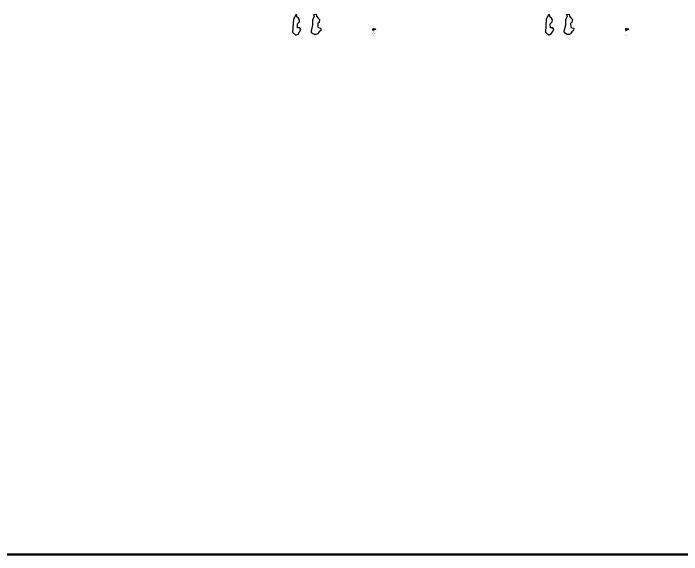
# Model space of a CAD drawing. Header units: millimetres. Extents: x 39361852 to 44659708, y 23030680 to 23754735.
# Drawn here: x 42084258 to 42255989, y 23030680 to 23169863 of the extents above; entities that cross this region are included whole.
import ezdxf

# ---------------------------------------------------------------- set-up
doc = ezdxf.new("R2010")
doc.units = ezdxf.units.MM
doc.layers.add('подпись', color=7, linetype='Continuous', lineweight=25)
picture_1 = doc.add_image_def('image4.jpg', size_in_pixel=(382, 337))

# ---------------------------------------------------------------- blocks, each defined once
blk = doc.blocks.new('Косов')
at = {"layer": 'подпись', "color": 5, "lineweight": 30, "const_width": 0.0751}
blk.add_lwpolyline([(0, 0), (-0.1, -0.2), (-0.1, -0.4), (-0.2, -0.5), (-0.3, -0.6), (-0.3, -0.8), (-0.4, -0.9), (-0.4, -1), (-0.5, -1.1), (-0.5, -1.2), (-0.6, -1.3), (-0.6, -1.3), (-0.7, -1.4), (-0.8, -1.5), (-0.9, -1.6), (-1, -1.7), (-1.1, -1.8), (-1.2, -1.9), (-1.4, -2.1), (-1.6, -2.2), (-1.8, -2.3), (-1.9, -2.4), (-2.1, -2.5), (-2.3, -2.7), (-2.5, -2.8), (-2.7, -2.9), (-2.8, -3), (-2.9, -3.1), (-2.9, -3.1), (-2.9, -3.1), (-2.7, -3), (-2.5, -2.8), (-2, -2.6), (-1.5, -2.2), (-0.8, -1.8), (-0.1, -1.3), (0.6, -0.8), (1.2, -0.4), (1.8, 0), (2.1, 0.2), (2.3, 0.4), (2.2, 0.3), (1.8, 0.1), (1.4, -0.1), (0.8, -0.5), (0.1, -0.9), (-0.5, -1.3), (-1.1, -1.7), (-1.5, -2.1), (-1.8, -2.4), (-1.9, -2.6), (-1.9, -2.7), (-1.8, -2.8), (-1.7, -2.8), (-1.5, -2.9), (-1.2, -2.8), (-1, -2.8), (-0.8, -2.8), (-0.7, -2.7), (-0.6, -2.7), (-0.5, -2.6), (-0.4, -2.6), (-0.3, -2.5), (-0.3, -2.5), (-0.3, -2.4), (-0.2, -2.4), (-0.2, -2.4), (-0.2, -2.3), (-0.2, -2.3), (-0.2, -2.3), (-0.2, -2.3), (-0.2, -2.4), (-0.2, -2.4), (-0.2, -2.4), (-0.2, -2.5), (-0.2, -2.5), (-0.2, -2.5), (-0.2, -2.6), (-0.2, -2.6), (-0.2, -2.6), (-0.2, -2.6), (-0.2, -2.6), (-0.2, -2.5), (-0.2, -2.5), (-0.2, -2.4), (-0.3, -2.4), (-0.3, -2.4), (-0.3, -2.3), (-0.3, -2.3), (-0.3, -2.3), (-0.3, -2.3), (-0.3, -2.3), (-0.2, -2.4), (-0.2, -2.4), (-0.1, -2.4), (0, -2.4), (0.2, -2.4), (0.4, -2.3), (0.6, -2.3), (0.8, -2.2), (1, -2.1), (1.2, -2), (1.4, -2), (1.5, -1.9), (1.6, -1.9), (1.6, -1.9), (1.5, -2), (1.5, -2), (1.4, -2.1), (1.3, -2.2), (1.2, -2.2), (1.2, -2.2), (1.2, -2.3), (1.3, -2.2), (1.5, -2.2), (1.7, -2.1), (2, -2), (2.2, -1.9), (2.5, -1.9), (2.6, -1.8), (2.8, -1.8), (2.8, -1.8), (2.8, -1.8), (2.8, -1.8), (2.8, -1.9), (2.7, -1.9), (2.7, -2), (2.7, -2), (2.8, -1.9), (3, -1.9), (3.3, -1.7), (3.6, -1.6), (3.9, -1.5), (4.2, -1.3), (4.5, -1.2), (4.7, -1.1), (4.9, -1.1), (5, -1.1), (5, -1.2), (4.9, -1.3), (4.8, -1.5), (4.6, -1.6), (4.4, -1.8), (4.2, -2.1), (3.9, -2.3), (3.7, -2.5), (3.4, -2.7), (3.1, -2.9), (2.9, -3.1), (2.6, -3.2), (2.4, -3.4), (2.2, -3.5), (2.1, -3.6), (1.9, -3.7), (1.8, -3.7), (1.8, -3.8), (1.8, -3.7), (1.9, -3.7), (2, -3.6), (2.2, -3.5), (2.4, -3.3), (2.8, -3.1), (3.2, -2.9), (3.6, -2.6), (4.1, -2.4), (4.7, -2.2), (5.3, -2), (5.9, -1.9), (6.5, -1.9)], dxfattribs=at)
blk = doc.blocks.new('Драничников')
at = {"layer": 'подпись', "color": 5, "lineweight": 30}
for points in [[(1.9, 2), (0.9, 1.1), (0.3, 0.6), (0, 0.2), (-0.1, 0), (0, 0), (0.2, 0), (0.4, 0.1), (0.7, 0.3), (1, 0.4), (1.2, 0.5), (1.5, 0.6), (1.7, 0.7), (1.9, 0.8), (2.1, 0.9), (2.3, 1), (2.4, 1.1), (2.6, 1.2), (2.8, 1.3), (2.9, 1.4), (3, 1.5), (3.2, 1.6), (3.3, 1.6), (3.4, 1.7), (3.5, 1.8), (3.6, 1.9), (3.7, 1.9), (3.8, 2), (3.9, 2.1), (4, 2.1), (4, 2.2), (4.1, 2.2), (4.1, 2.3), (4.2, 2.3), (4.2, 2.3), (4.2, 2.4), (4.2, 2.4), (4.3, 2.4), (4.3, 2.4), (4.3, 2.5), (4.3, 2.5), (4.3, 2.5), (4.3, 2.5), (4.3, 2.5), (4.2, 2.6), (4.2, 2.6), (4.2, 2.6), (4.2, 2.6), (4.2, 2.6), (4.2, 2.6), (4.1, 2.6), (4.1, 2.6), (4.1, 2.6), (4, 2.6), (3.9, 2.6), (3.8, 2.6), (3.7, 2.6), (3.6, 2.6), (3.4, 2.6), (3.2, 2.6), (2.9, 2.6), (2.6, 2.6), (2.2, 2.6), (1.7, 2.5), (1.1, 2.5)], [(5.3, 2.6), (5.5, 2.6), (5.7, 2.6), (5.9, 2.6), (6, 2.6), (6.1, 2.6), (6.1, 2.6), (6.2, 2.6), (6.2, 2.5), (6.2, 2.5), (6.2, 2.5), (6.3, 2.5), (6.3, 2.5), (6.3, 2.5), (6.3, 2.5), (6.3, 2.5), (6.3, 2.4), (6.3, 2.4), (6.3, 2.4), (6.3, 2.4), (6.2, 2.3), (6.2, 2.3), (6.1, 2.2), (6, 2.2), (5.9, 2.1), (5.8, 2), (5.6, 1.9), (5.4, 1.9), (5.2, 1.8), (5, 1.7), (4.8, 1.6), (4.6, 1.5), (4.5, 1.4), (4.4, 1.3), (4.3, 1.3), (4.3, 1.2), (4.2, 1.2), (4.2, 1.2), (4.2, 1.2), (4.2, 1.1), (4.3, 1.1), (4.3, 1.1), (4.3, 1.1), (4.3, 1.1), (4.4, 1), (4.4, 1), (4.4, 1), (4.4, 1), (4.5, 0.9), (4.5, 0.9), (4.5, 0.9), (4.5, 0.8), (4.5, 0.8), (4.5, 0.7), (4.5, 0.7), (4.5, 0.6), (4.5, 0.5), (4.5, 0.5), (4.4, 0.4), (4.4, 0.4), (4.3, 0.3), (4.3, 0.2), (4.2, 0.2), (4.1, 0.1), (4, 0), (3.9, 0), (3.7, -0.1), (3.6, -0.2), (3.4, -0.2), (3.3, -0.3), (3.1, -0.3), (3, -0.4), (2.8, -0.4), (2.7, -0.5), (2.5, -0.5), (2.4, -0.5), (2.3, -0.6), (2.1, -0.6), (2, -0.6), (1.9, -0.6), (1.8, -0.7), (1.8, -0.7), (1.7, -0.7), (1.6, -0.7), (1.6, -0.7), (1.5, -0.7), (1.5, -0.7), (1.5, -0.7), (1.4, -0.7), (1.4, -0.7), (1.4, -0.7), (1.4, -0.7), (1.4, -0.6), (1.4, -0.6), (1.4, -0.6), (1.4, -0.6), (1.4, -0.6), (1.4, -0.6), (1.5, -0.5), (1.5, -0.5), (1.5, -0.5), (1.6, -0.4), (1.7, -0.4), (1.9, -0.3), (2, -0.2), (2.3, -0.2), (2.5, -0.1), (2.8, 0), (3.1, 0.2), (3.4, 0.3), (3.7, 0.4), (4, 0.5), (4.3, 0.6), (4.5, 0.7), (4.8, 0.8), (5, 0.9), (5.2, 1), (5.4, 1.1), (5.6, 1.2), (5.7, 1.2), (5.9, 1.3), (6.1, 1.4), (6.2, 1.4), (6.3, 1.5), (6.5, 1.6), (6.6, 1.6), (6.7, 1.7), (6.9, 1.8), (7, 1.8), (7.1, 1.9), (7.2, 1.9), (7.3, 2), (7.4, 2), (7.5, 2.1), (7.5, 2.1), (7.6, 2.2), (7.7, 2.2), (7.7, 2.3), (7.8, 2.3), (7.8, 2.3), (7.9, 2.4), (7.9, 2.4), (7.9, 2.4), (7.9, 2.4), (7.9, 2.4), (7.9, 2.5), (7.9, 2.5), (7.8, 2.5), (7.8, 2.5), (7.7, 2.5), (7.7, 2.4), (7.6, 2.4), (7.6, 2.4), (7.5, 2.3), (7.4, 2.2), (7.1, 2), (6.8, 1.7), (6.2, 1.2), (5.5, 0.5), (4.4, -0.4), (3, -1.7)], [(9, 2), (11.2, 3.1)]]:
    blk.add_lwpolyline(points, dxfattribs=at)

msp = doc.modelspace()

# ---------------------------------------------------------------- linework, layer by layer
at = {"color": 3, "lineweight": 50}
msp.add_lwpolyline([(41771268.1346, 23305664.174), (42393569.0479, 23305664.174), (42393569.0479, 23030680.1831), (41771268.1346, 23030680.1831)], close=True, dxfattribs=at)

# ---------------------------------------------------------------- block references
at = {"color": 1, "xscale": 106.48, "yscale": 106.48, "zscale": 106.48}
for p in [(42176613.8689, 23164909.5971), (42176642.4022, 23165432.2563), (42241605.0634, 23164909.5971), (42241633.5968, 23165432.2563), (42176661.4245, 23164415.3631), (42241652.619, 23164415.3631)]:
    msp.add_blockref('Косов', p, dxfattribs=at)
at = {"layer": 'подпись', "color": 1, "ltscale": 100, "xscale": 89.60000000000001, "yscale": 89.60000000000001, "zscale": 89.60000000000001}
for p in [(42176509.5666, 23165617.5193), (42241500.7611, 23165617.5193)]:
    msp.add_blockref('Драничников', p, dxfattribs=at)

# ---------------------------------------------------------------- pictures from other files: only their frames are drawn
image = msp.add_image(picture_1, insert=(42155390.4289, 23164250.8698), size_in_units=(6738.0556, 5944.3056))
image.set_boundary_path([(80.541666, 38.428383), (46.697234, 100.903386), (35.146782, 294.321905), (83.407535, 335.378777), (114.11898, 321.826001), (135.258132, 287.944137), (155.599643, 255.656598), (141.240893, 230.544225), (105.743301, 227.753961), (104.147712, 170.75259), (133.263878, 141.255472), (135.779058, 111.868074), (121.395855, 89.507664), (98.223141, 71.140207), (95.825889, 55.56788), (91.031385, 37.599749), (80.541666, 38.428383)])
image = msp.add_image(picture_1, insert=(42157036.3664, 23164408.1509), size_in_units=(6738.0556, 5944.3056))
image.set_boundary_path([(245.15287, 46.278198), (285.312799, 38.752679), (290.960348, 67.600264), (310.41291, 93.312412), (334.257907, 117.770072), (326.727843, 161.041606), (307.902683, 172.329805), (308.530394, 228.7708), (354.965275, 250.093023), (351.827954, 275.805015), (326.727843, 294.618575), (305.392764, 324.720491), (281.547767, 334.127271), (258.330482, 334.127271), (218.797954, 311.550873), (215.032922, 287.093214), (236.995403, 196.160378), (235.740289, 123.414172), (262.095205, 62.583409), (245.15287, 46.278198)])
image = msp.add_image(picture_1, insert=(42220381.6234, 23164250.8698), size_in_units=(6738.0556, 5944.3056))
image.set_boundary_path([(80.541666, 38.428383), (46.697234, 100.903386), (35.146782, 294.321905), (83.407535, 335.378777), (114.11898, 321.826001), (135.258132, 287.944137), (155.599643, 255.656598), (141.240893, 230.544225), (105.743301, 227.753961), (104.147712, 170.75259), (133.263878, 141.255472), (135.779058, 111.868074), (121.395855, 89.507664), (98.223141, 71.140207), (95.825889, 55.56788), (91.031385, 37.599749), (80.541666, 38.428383)])
image = msp.add_image(picture_1, insert=(42222027.561, 23164408.1509), size_in_units=(6738.0556, 5944.3056))
image.set_boundary_path([(245.15287, 46.278198), (285.312799, 38.752679), (290.960348, 67.600264), (310.41291, 93.312412), (334.257907, 117.770072), (326.727843, 161.041606), (307.902683, 172.329805), (308.530394, 228.7708), (354.965275, 250.093023), (351.827954, 275.805015), (326.727843, 294.618575), (305.392764, 324.720491), (281.547767, 334.127271), (258.330482, 334.127271), (218.797954, 311.550873), (215.032922, 287.093214), (236.995403, 196.160378), (235.740289, 123.414172), (262.095205, 62.583409), (245.15287, 46.278198)])

doc.saveas('drawing.dxf')
